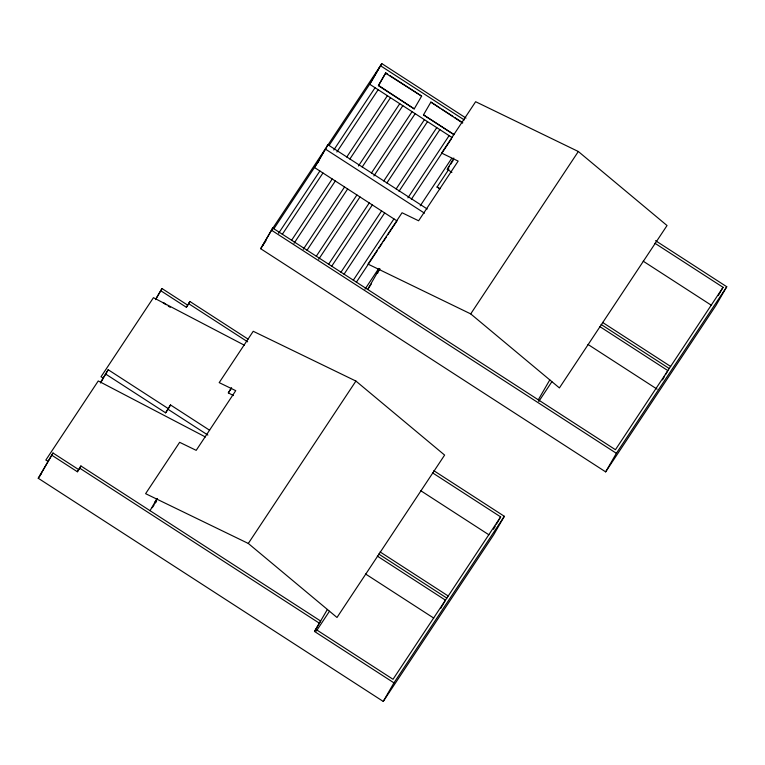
<?xml version="1.0" encoding="UTF-8"?>
<svg xmlns="http://www.w3.org/2000/svg" width="765" height="765" viewBox="0 0 765 765"><rect width="100%" height="100%" fill="white"/><g stroke="black" fill="none" stroke-linecap="round" stroke-linejoin="round"><path stroke-width="1.15" d="M433.822 470.685L504.336 516.298L493.616 534.869L383.236 701.428L38.25 478.259L53.005 453.014L78.766 469.681L77.389 471.766L51.618 455.099M39.627 476.174L53.005 453.014M100.636 382.204L108.19 369.734L168.367 408.663L170.518 404.953L209.62 430.246M100.54 382.997L103.399 378.044L101.009 376.791L153.44 297.681L244.36 345.206M103.925 377.116L108.19 369.734M155.821 298.924L161.998 288.539L187.769 305.206L186.383 307.291L160.621 290.624M155.601 299.622L161.998 288.539M77.389 471.766L80.908 465.971L320.678 621.065L314.501 631.46L393.956 682.858L383.236 701.428M78.766 469.681L80.908 465.971M186.383 307.291L189.911 301.496L248.099 339.134M105.427 373.903L165.613 412.832L170.518 404.953M655.548 240.679L726.75 286.741L716.03 305.311L605.651 471.871L260.664 248.702L272.761 228.047L615.433 449.715L723.059 287.324L654.926 243.26M262.041 246.617L272.761 228.047M427.233 208.998L327.955 144.767L314.472 167.506L397.016 220.903L387.836 234.74M317.226 163.337L327.955 144.767M466 118.068L381.764 63.572L369.658 84.227L452.201 137.624M381.764 63.572L371.044 82.142L329.026 145.541M385.751 72.904L378.541 85.403L414.228 108.879L378.359 85.68L385.751 72.904L387.75 74.195M150.036 510.685L156.739 499.067M156.615 500.912L155.314 502.873L154.846 502.576L157.188 498.522M155.314 502.873L156.481 500.846M233.43 395.553L228.343 392.894L231.154 388.037M414.228 108.879L421.63 96.113L389.739 75.486M423.485 114.874L453.961 134.583L423.485 114.874L430.886 102.099L439.856 107.903M367.649 289.428L379.153 269.51M377.719 273.315L377.26 273.019L379.603 268.964M378.57 270.953L379.679 269.022M439.732 189.041L437.15 186.909L439.923 188.706M451.914 172.345L447.286 169.352L453.827 158.02M314.501 631.46L327.382 609.456M538.292 399.818L549.796 379.899M440.688 608.414L445.459 600.162L377.327 556.098M493.492 529.265L495.28 526.167M496.475 524.111L500.645 516.891L432.512 472.818M605.651 471.871L616.37 453.301L726.75 286.741M662.509 379.889L664.297 376.791M665.483 374.735L667.864 370.604L599.741 326.531M718.287 295.577L723.059 287.324M38.25 478.259L41.597 473.21M189.911 301.496L188.534 303.581L247.63 341.812M271.757 229.787L324.188 150.676M326.942 146.517L379.373 67.397M260.664 248.702L265.971 240.679M273.841 228.812L319.196 160.373M278.584 233.296L319.875 170.997M333.77 150.017L375.06 87.717M282.323 234.3L322.954 172.995M336.858 152.015L378.149 89.715M165.613 412.832L167.822 409.495M291.58 240.296L332.211 178.981M346.774 157.016L387.406 95.701M294.037 243.299L335.319 180.989M349.873 159.024L390.485 97.7M303.265 249.266L344.556 186.966M358.46 165.986L399.751 103.686M307.014 250.27L347.645 188.965M362.199 166.999L402.83 105.685M421.63 96.113L385.57 73.182M316.27 256.265L356.901 194.951M371.455 172.986L412.086 111.671M154.846 502.576L157.456 498.646M152.264 507.702L154.234 504.728M228.343 392.894L231.632 387.941M318.699 259.249L359.99 196.949M373.884 175.969L415.175 113.669M430.886 102.099L462.586 123.002M328.615 264.25L369.246 202.935M383.801 180.97L424.432 119.656M331.694 266.239L372.326 204.934M386.889 182.969L427.52 121.654M340.951 272.235L381.582 210.92M396.146 188.955L436.777 127.64M344.04 274.224L384.671 212.919M399.005 191.298L439.865 129.639M353.296 280.22L393.927 218.905M407.908 197.819L449.122 135.625M356.385 282.209L377.355 250.566M378.665 248.587L381.945 243.643M383.255 241.663L386.526 236.72M411.341 199.292L451.541 138.618M364.982 289.189L378.752 268.419M420.243 205.804L451.646 158.422M377.26 273.019L379.88 268.974M368.644 288.022L371.264 284.064M447.286 169.352L449.246 166.388M450.566 164.408L453.186 160.449M436.949 187.243L448.94 169.103M248.3 543.456L355.916 381.066L444.618 455.089L337.002 617.479L248.3 543.456L145.608 493.674L179.641 442.313L196.194 450.346L235.744 390.657L219.192 382.634L253.225 331.283L355.916 381.066M470.714 313.899L578.33 151.508L667.032 225.532L559.406 387.922L470.714 313.899L368.022 264.107L402.055 212.756L418.608 220.779L458.159 161.099L441.606 153.077L475.639 101.716L578.33 151.508M316.328 631.087L329.466 611.264M538.742 401.529L551.881 381.706M500.645 516.891L393.028 679.282L315.878 629.375M393.956 682.858L504.336 516.298M205.393 436.958L98.255 380.96L45.824 460.071L48.205 461.324M380.377 65.656L464.279 119.933M441.845 109.194L452.803 116.28M454.802 117.571L462.768 122.725M643.202 261.181L711.335 305.245M602.495 322.371L670.628 366.445M601.118 324.456L669.251 368.52M325.192 148.936L424.479 213.158M588.017 344.46L657.145 389.175M271.384 230.131L616.37 453.301M165.336 303.753L163.155 302.749L166.273 304.757M168.252 306.038L170.241 307.329M420.798 490.738L488.921 534.812M167.755 409.112L207.86 435.065M380.09 551.928L448.214 596.002M378.704 554.013L446.837 598.087M365.603 574.018L433.736 618.082M79.531 468.046L319.301 623.15"/></g></svg>
